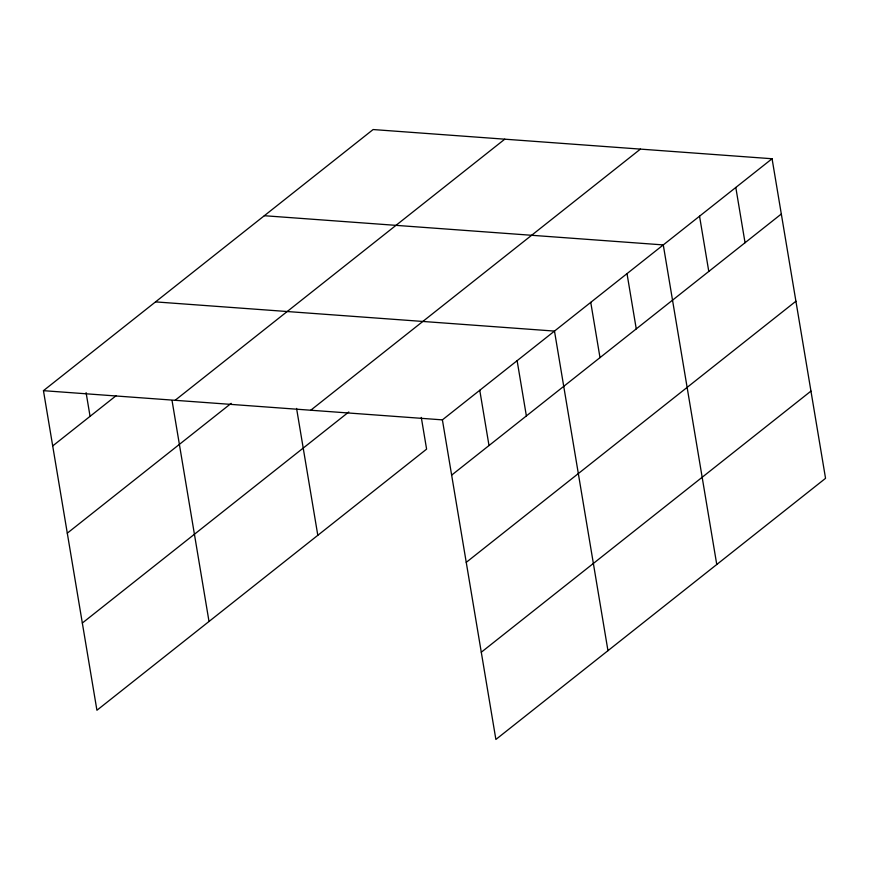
<?xml version="1.0" encoding="UTF-8"?>
<svg xmlns="http://www.w3.org/2000/svg" width="869" height="869" viewBox="0 0 869 869"><rect width="100%" height="100%" fill="white"/><g stroke="black" fill="none" stroke-linecap="round" stroke-linejoin="round"><path stroke-width="1.3" d="M421.291 417.413L426.603 449.132L96.926 710.255L43.45 390.67L373.116 129.546L772.074 158.745L825.55 478.33L495.884 739.454L442.397 419.868L772.074 158.745M52.694 445.938L116.011 395.786M175.103 400.305L504.77 139.181M67.293 533.164L231.187 403.346M310.744 410.233L640.42 149.11M82.338 623.03L348.806 411.971M451.652 475.126L781.318 214.002M466.24 562.352L795.917 301.228M481.285 652.228L810.951 391.104M264.328 215.718L663.275 244.917L716.762 564.502M155.54 301.891L554.487 331.089L607.963 650.675M43.45 390.67L442.397 419.868M735.804 187.465L745.048 242.723M699.545 216.185L708.789 271.454M627.016 273.637L636.26 328.895M590.746 302.358L600.001 357.626M517.12 360.678L526.375 415.936M479.764 390.268L489.008 445.536M296.579 408.43L317.804 535.304M172.084 400.761L209.016 621.476M86.096 392.658L90.061 416.338"/></g></svg>
